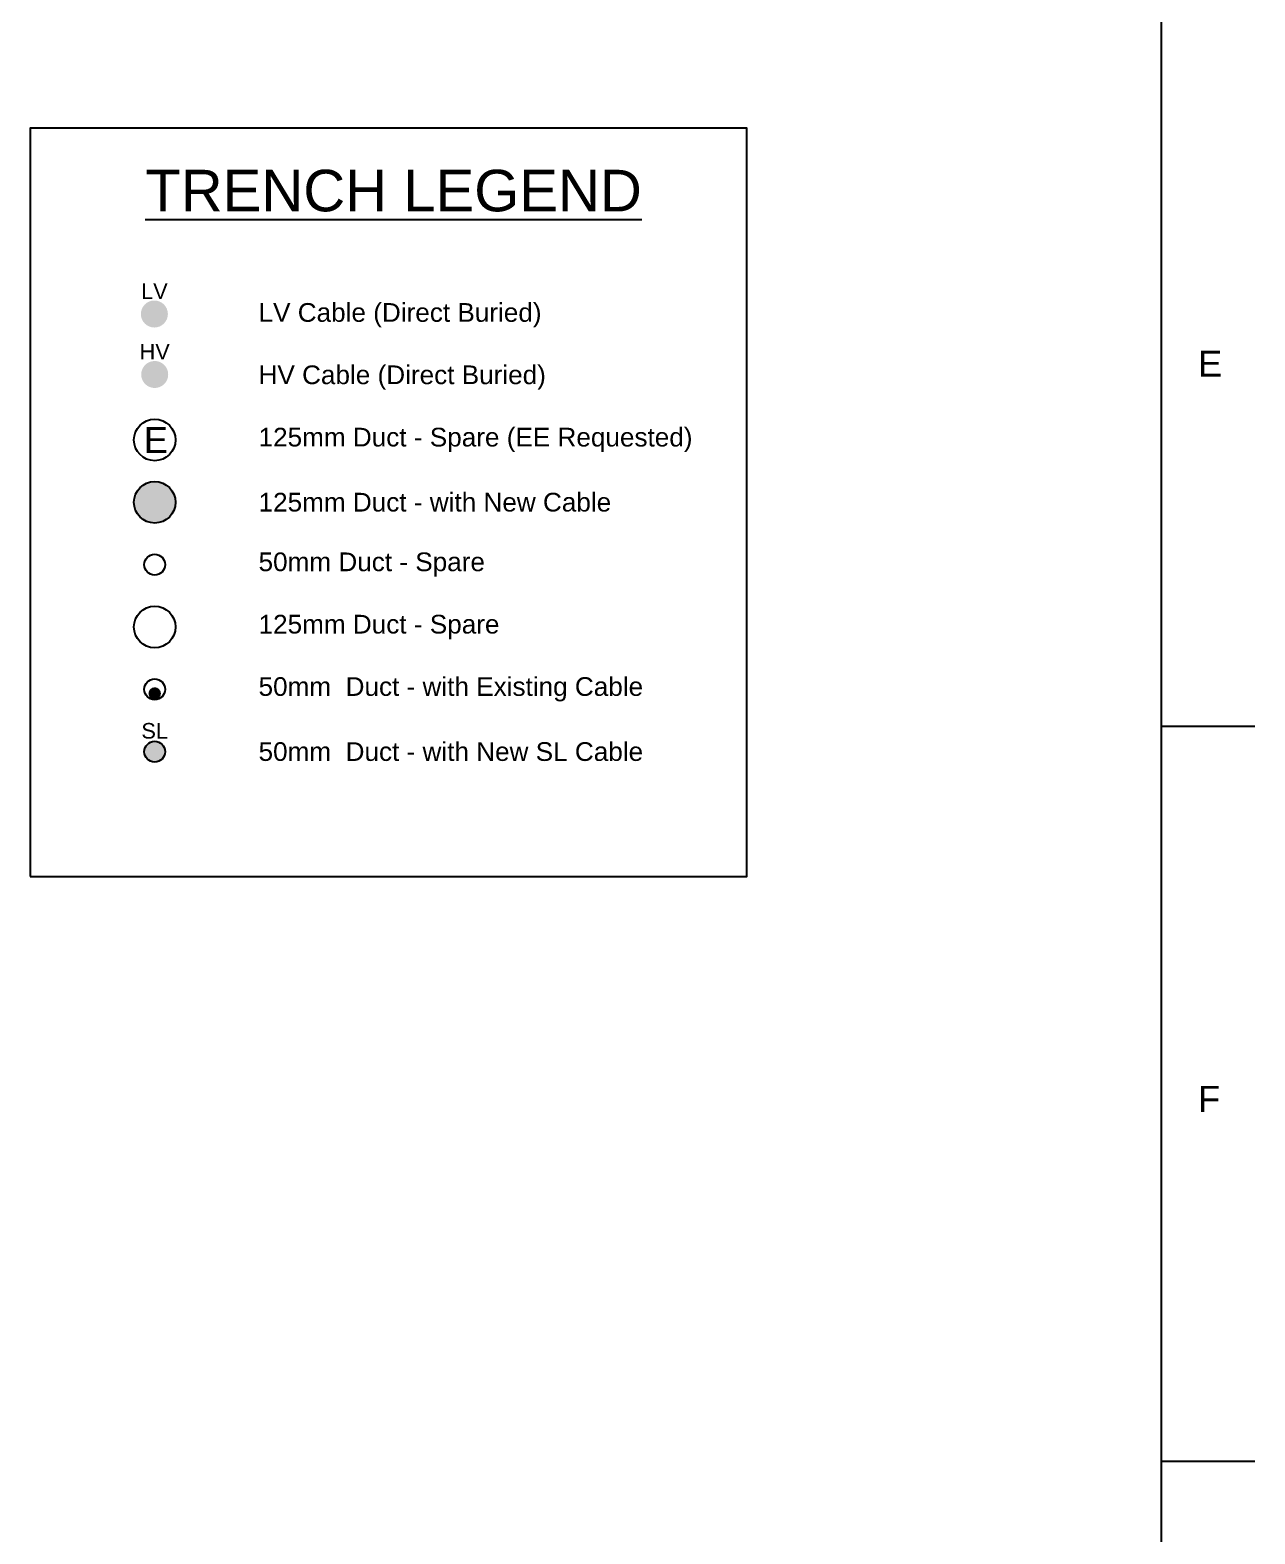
# Paper-space layout 'Duct B (2)' of a CAD drawing. Header units: metres, sheet in millimetres. Extents: x -9 to 824, y -9 to 577.
# Drawn here: x 706.5 to 824.4, y 135.7 to 280.4 of the extents above; entities that cross this region are included whole.
import ezdxf
from ezdxf.enums import TextEntityAlignment as Align

# ---------------------------------------------------------------- set-up
doc = ezdxf.new("R2010")
doc.units = ezdxf.units.M
doc.layers.get('0').update_dxf_attribs({"color": 6})
doc.layers.add('Notes', color=7, linetype='Continuous')
doc.styles.add('ARIAL', font='arial.ttf', dxfattribs={"height": 2})
doc.styles.get("Standard").update_dxf_attribs({"font": 'arial.ttf'})

# ---------------------------------------------------------------- blocks, each defined once
blk = doc.blocks.new('*U214')
h = blk.add_hatch(color=5)
h.dxf.hatch_style = 1
h.paths.add_polyline_path([(1.3, 1.3, 1), (-1.3, 1.3, 1)])
at = {"color": 1, "insert": (0, 3.5), "char_height": 1.5, "width": 1.4, "attachment_point": 5}
blk.add_mtext('{\\C5;LV}', dxfattribs=at)
blk = doc.blocks.new('*U365')
h = blk.add_hatch(color=1)
h.dxf.hatch_style = 1
h.paths.add_polyline_path([(1.3, 1.3, 1), (-1.3, 1.3, 1)])
at = {"color": 1, "insert": (0, 3.5), "char_height": 1.5, "width": 1.4, "attachment_point": 5}
blk.add_mtext('HV', dxfattribs=at)
blk = doc.blocks.new('*U213')
blk.add_circle((0, 1), 1)
blk = doc.blocks.new('*U366')
h = blk.add_hatch(color=4)
h.dxf.hatch_style = 1
h.paths.add_polyline_path([(0.6, 0.6, 1), (-0.6, 0.6, 1)])
blk.add_circle((0, 1), 1)
blk = doc.blocks.new('*U215')
h = blk.add_hatch(color=4)
h.dxf.hatch_style = 1
h.paths.add_polyline_path([(1, 1, 1), (-1, 1, 1)])
blk.add_circle((0, 1), 1)
at = {"color": 4, "insert": (0, 3), "char_height": 1.5, "width": 1.4, "attachment_point": 5}
blk.add_mtext('SL', dxfattribs=at)
blk = doc.blocks.new('*U216')
blk.add_circle((0, 2), 2)
blk = doc.blocks.new('*U217')
h = blk.add_hatch(color=1)
h.dxf.hatch_style = 1
h.paths.add_polyline_path([(2, 2, 1), (-2, 2, 1)])
blk.add_circle((0, 2), 2)
blk = doc.blocks.new('*U218')
blk.add_circle((0, 2), 2)
at = {"insert": (0, 2), "char_height": 2.5, "attachment_point": 5, "line_spacing_factor": 0.8}
blk.add_mtext('{\\T0.9;E}', dxfattribs=at)
blk = doc.blocks.new('A1_FRAME_TITLE')
at = {"layer": 'Notes'}
for p, q in [((824.37, 5.97), (824.37, 574.39)), ((824.35, 219.43), (833.35, 219.43)), ((824.35, 148.68), (833.35, 148.68))]:
    blk.add_line(p, q, dxfattribs=at)
at = {"layer": 'Notes', "style": 'ARIAL'}
for s, p in [('E', (827.87, 253.06)), ('F', (827.87, 182.31))]:
    blk.add_text(s, height=2.5, dxfattribs=at).set_placement(p)
at = {"layer": 'Notes', "style": 'ARIAL', "flags": 8}
blk.add_attdef('VERSION_NO', text='', height=1.5, rotation=90, dxfattribs=at).set_placement((261.75, 40.04), align=Align.MIDDLE_CENTER)
at = {"layer": 'Notes', "style": 'ARIAL'}
for tag, height, p in [('CAP_NO', 2, (496.37, 44.97)), ('IE_NUM', 2, (496.37, 38.97)), ('REF_1', 2, (321.87, 32.97)), ('GEN_WO', 2.5, (427.37, 32.97)), ('HV_SWITCH', 2, (496.37, 32.97)), ('REF_2', 2, (321.87, 26.97)), ('OH_WO', 2.5, (427.37, 26.97)), ('UBD_REF', 2, (496.37, 26.97)), ('REF_3', 2, (321.87, 20.97)), ('UG_WO', 2.5, (427.37, 20.97)), ('GIS_MAP_No', 2, (496.37, 20.97)), ('REF_4', 2, (321.87, 14.97)), ('SUB_WO', 2.5, (427.37, 14.97)), ('HV_OP_DIAG', 2, (496.37, 14.97)), ('LGA', 2, (496.37, 8.97))]:
    blk.add_attdef(tag, text='', height=height, dxfattribs=at).set_placement(p, align=Align.MIDDLE_LEFT)
for tag, height, p in [('T1', 4, (679.37, 41.13)), ('T2', 4, (679.37, 35.13)), ('REF_No_1', 2.5, (306.87, 32.97)), ('T3', 4, (679.37, 29.13)), ('REF_No_2', 2.5, (306.87, 26.97)), ('DRAWN', 2.5, (561.87, 25.97)), ('T4', 4, (679.37, 23.13)), ('NUM', 8, (791.37, 20.97)), ('REV', 8, (819.37, 20.97)), ('REF_No_3', 2.5, (306.87, 20.97)), ('DATE', 2.5, (561.87, 17.97)), ('T5', 4, (679.37, 17.13)), ('REF_No_4', 2.5, (306.87, 14.97)), ('T6', 4, (679.37, 11.13)), ('CHD', 2.5, (561.87, 9.97)), ('DESIGN', 2.5, (601.87, 9.97)), ('NS', 2.5, (789.8, 8.94)), ('SHTS', 2.5, (804.81, 8.95))]:
    blk.add_attdef(tag, text='', height=height, dxfattribs=at).set_placement(p, align=Align.MIDDLE_CENTER)
blk.add_attdef('scale', text='', height=2.5, dxfattribs=at).set_placement((560.29, 33.27), align=Align.CENTER)
blk.add_attdef('ExportID', (9.08, 2.39), '', height=2.5, dxfattribs=at)
at = {"layer": 'Notes', "style": 'ARIAL', "flags": 1}
for tag, p, height in [('ProjectType', (14.17, -26.8), 2.5), ('ExportDate', (60.28, -26.79), 2.5), ('ExportUserName', (69.15, -26.8), 2.5), ('DesignerCompanyName', (81.48, -26.79), 2.5), ('ExportAreaOfInterest', (97.1, -26.81), 2.5), ('GIS_SUCCESS', (112, -26.78), 2.5), ('CAD_SUCCESS', (121.79, -26.78), 2.5), ('DEPOTCODE', (132.11, -26.88), 2.5), ('ExportCategories', (140.08, -26.8), 2.5), ('Comments', (154.38, -26.88), 2.5), ('ProjectNumber', (23.56, -26.82), 0.1), ('DrawingNumber', (35.51, -26.8), 0.1), ('ProjectDescription', (47.56, -26.83), 0.1)]:
    blk.add_attdef(tag, p, '', height=height, dxfattribs=at)

psp = doc.layouts.new('Duct B (2)')

# ---------------------------------------------------------------- linework, layer by layer
at = {"layer": 'Notes'}
psp.add_lwpolyline([(706.5, 199), (775.5, 199), (775.5, 271), (706.5, 271)], close=True, dxfattribs=at)

# ---------------------------------------------------------------- block references
at = {"layer": 'Notes', "transparency": 33554687}
psp.add_blockref('A1_FRAME_TITLE', (-8.92, -5.97), dxfattribs=at)
at = {"layer": 'Notes'}
for name, p in [('*U214', (718.47, 251.82)), ('*U365', (718.5, 246)), ('*U218', (718.5, 239)), ('*U217', (718.5, 233)), ('*U213', (718.5, 228)), ('*U216', (718.5, 221)), ('*U366', (718.5, 216)), ('*U215', (718.5, 210))]:
    psp.add_blockref(name, p, dxfattribs=at)

# ---------------------------------------------------------------- texts
for s, insert, char_height, attachment_point in [('{\\LTRENCH LEGEND}', (741.5, 267), 4, 2), ('LV Cable (Direct Buried)', (728.5, 253), 1.8, 4), ('HV Cable (Direct Buried)', (728.5, 247), 1.8, 4), ('125mm Duct - Spare (EE Requested)', (728.5, 241), 1.8, 4), ('125mm Duct - with New Cable', (728.5, 235), 1.8, 4), ('50mm Duct - Spare', (728.5, 229), 1.8, 4), ('125mm Duct - Spare', (728.5, 223), 1.8, 4), ('50mm  Duct - with Existing Cable', (728.5, 217), 1.8, 4), ('50mm  Duct - with New SL Cable', (728.5, 211), 1.8, 4)]:
    psp.add_mtext(s, dxfattribs=dict(at, insert=insert, char_height=char_height, attachment_point=attachment_point))

doc.saveas('drawing.dxf')
